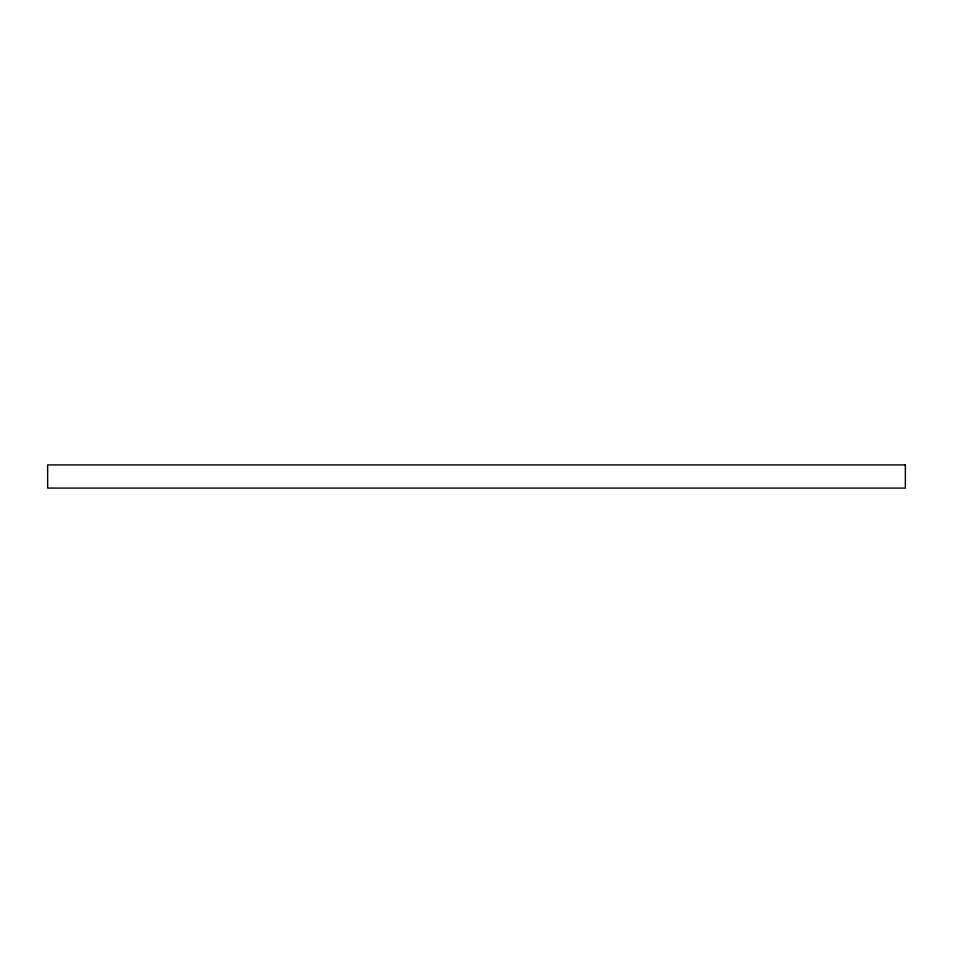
<?xml version="1.0" encoding="UTF-8"?>
<svg xmlns="http://www.w3.org/2000/svg" width="953" height="953" viewBox="0 0 953 953"><rect width="100%" height="100%" fill="white"/><g stroke="black" fill="none" stroke-linecap="round" stroke-linejoin="round"><path stroke-width="1.43" d="M905.35 464.909L47.65 464.909L47.65 488.091L905.35 488.091L905.35 464.909"/></g></svg>
